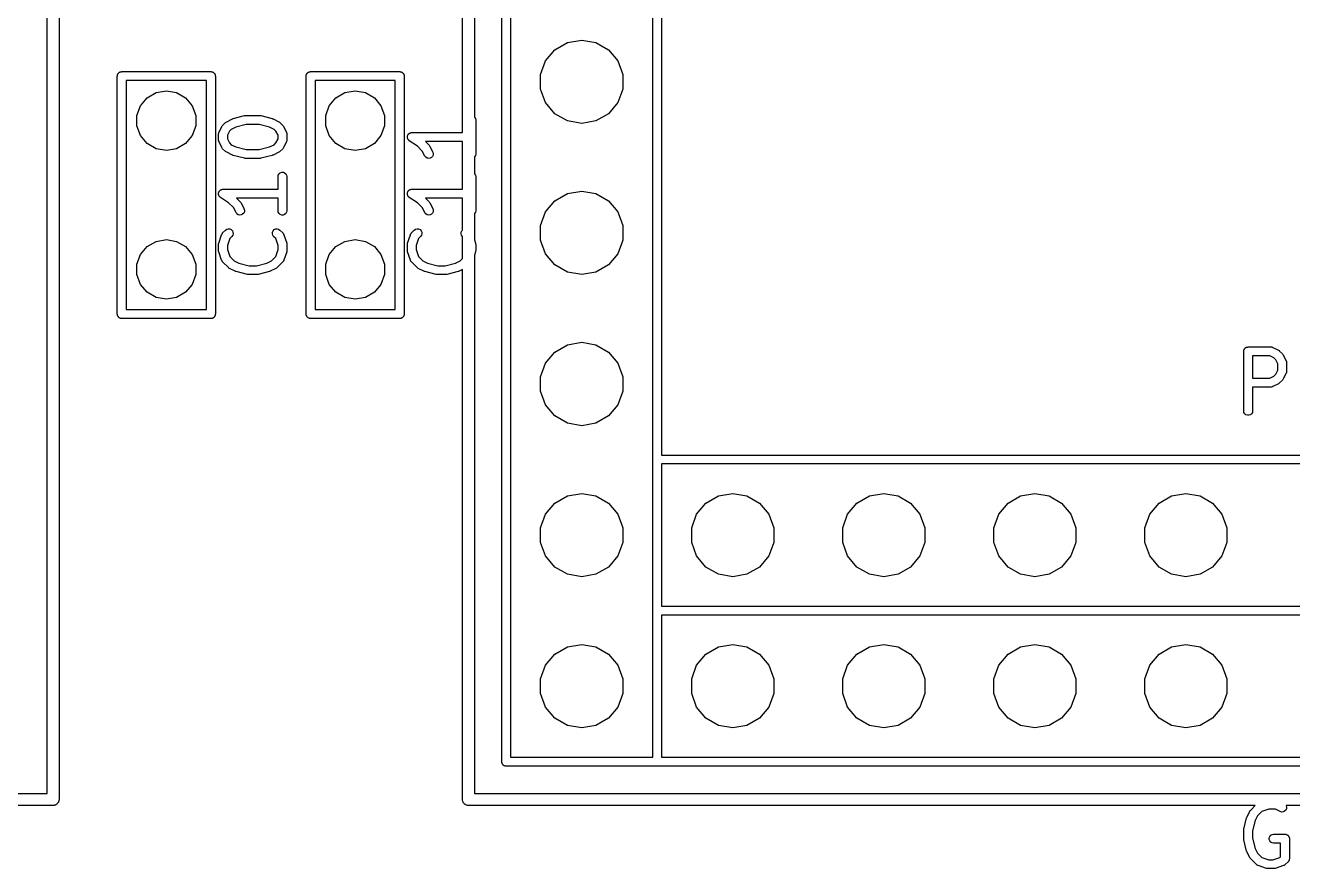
# Model space of a CAD drawing. Extents: x 25 to 346, y -457 to -16.
# Drawn here: x 258.93 to 280.24, y -385.97 to -371.8 of the extents above; entities that cross this region are included whole.
import ezdxf

# ---------------------------------------------------------------- set-up
doc = ezdxf.new("R2010")
doc.units = 0
doc.header["$MEASUREMENT"] = 0
doc.layers.add('BLACK', color=7, linetype='CONTINUOUS')

msp = doc.modelspace()

# ---------------------------------------------------------------- linework, layer by layer
at = {"layer": 'Black'}
for p, q in [((259.298, -384.71), (259.298, -320.04)), ((259.498, -320.04), (259.498, -384.81)), ((266.282, -373.599), (266.282, -320.04)), ((266.483, -320.04), (266.483, -373.336)), ((266.942, -384.175), (266.942, -320.675)), ((267.092, -320.75), (267.092, -384.1)), ((269.483, -384.1), (269.483, -320.75)), ((269.632, -320.675), (269.632, -379.02)), ((267.837, -372.208), (268.048, -372.086)), ((268.048, -372.086), (268.287, -372.044)), ((268.287, -372.044), (268.527, -372.086)), ((268.527, -372.086), (268.738, -372.208)), ((267.68, -372.394), (267.837, -372.208)), ((268.738, -372.208), (268.895, -372.394)), ((267.597, -372.623), (267.68, -372.394)), ((268.895, -372.394), (268.978, -372.623)), ((260.477, -372.65), (260.479, -372.644)), ((260.477, -376.65), (260.477, -372.65)), ((260.479, -372.637), (260.481, -372.631)), ((260.479, -372.644), (260.479, -372.637)), ((260.481, -372.631), (260.482, -372.624)), ((260.482, -372.624), (260.485, -372.619)), ((260.485, -372.619), (260.488, -372.613)), ((260.488, -372.613), (260.492, -372.607)), ((260.492, -372.607), (260.495, -372.602)), ((260.495, -372.602), (260.5, -372.598)), ((260.5, -372.598), (260.504, -372.593)), ((260.504, -372.593), (260.51, -372.589)), ((260.51, -372.589), (260.515, -372.585)), ((260.515, -372.585), (260.521, -372.583)), ((260.521, -372.583), (260.527, -372.58)), ((260.527, -372.58), (260.533, -372.578)), ((260.533, -372.578), (260.539, -372.576)), ((260.539, -372.576), (260.546, -372.576)), ((260.546, -372.576), (260.553, -372.575)), ((260.553, -372.575), (262.053, -372.575)), ((260.627, -372.725), (260.627, -376.575)), ((261.977, -372.725), (260.627, -372.725)), ((261.977, -376.575), (261.977, -372.725)), ((262.053, -372.575), (262.059, -372.576)), ((262.059, -372.576), (262.066, -372.576)), ((262.066, -372.576), (262.072, -372.578)), ((262.072, -372.578), (262.078, -372.58)), ((262.078, -372.58), (262.084, -372.583)), ((262.084, -372.583), (262.09, -372.585)), ((262.09, -372.585), (262.095, -372.589)), ((262.095, -372.589), (262.101, -372.593)), ((262.101, -372.593), (262.105, -372.598)), ((262.105, -372.598), (262.11, -372.602)), ((262.11, -372.602), (262.113, -372.607)), ((262.113, -372.607), (262.117, -372.613)), ((262.117, -372.613), (262.12, -372.619)), ((262.12, -372.619), (262.123, -372.624)), ((262.123, -372.624), (262.124, -372.631)), ((262.124, -372.631), (262.126, -372.637)), ((262.126, -372.637), (262.126, -372.644)), ((262.126, -372.644), (262.127, -372.65)), ((262.127, -372.65), (262.127, -376.65)), ((263.652, -372.65), (263.654, -372.644)), ((263.652, -376.65), (263.652, -372.65)), ((263.654, -372.637), (263.656, -372.631)), ((263.654, -372.644), (263.654, -372.637)), ((263.656, -372.631), (263.657, -372.624)), ((263.657, -372.624), (263.66, -372.619)), ((263.66, -372.619), (263.663, -372.613)), ((263.663, -372.613), (263.667, -372.607)), ((263.667, -372.607), (263.67, -372.602)), ((263.67, -372.602), (263.675, -372.598)), ((263.675, -372.598), (263.679, -372.593)), ((263.679, -372.593), (263.685, -372.589)), ((263.685, -372.589), (263.69, -372.585)), ((263.69, -372.585), (263.696, -372.583)), ((263.696, -372.583), (263.702, -372.58)), ((263.702, -372.58), (263.708, -372.578)), ((263.708, -372.578), (263.714, -372.576)), ((263.714, -372.576), (263.721, -372.576)), ((263.721, -372.576), (263.727, -372.575)), ((263.727, -372.575), (265.227, -372.575)), ((263.803, -372.725), (263.803, -376.575)), ((265.152, -372.725), (263.803, -372.725)), ((265.152, -376.575), (265.152, -372.725)), ((265.227, -372.575), (265.234, -372.576)), ((265.234, -372.576), (265.241, -372.576)), ((265.241, -372.576), (265.247, -372.578)), ((265.247, -372.578), (265.253, -372.58)), ((265.253, -372.58), (265.259, -372.583)), ((265.259, -372.583), (265.265, -372.585)), ((265.265, -372.585), (265.27, -372.589)), ((265.27, -372.589), (265.276, -372.593)), ((265.276, -372.593), (265.28, -372.598)), ((265.28, -372.598), (265.285, -372.602)), ((265.285, -372.602), (265.288, -372.607)), ((265.288, -372.607), (265.292, -372.613)), ((265.292, -372.613), (265.295, -372.619)), ((265.295, -372.619), (265.298, -372.624)), ((265.298, -372.624), (265.299, -372.631)), ((265.299, -372.631), (265.301, -372.637)), ((265.301, -372.637), (265.301, -372.644)), ((265.301, -372.644), (265.303, -372.65)), ((265.303, -372.65), (265.303, -376.65)), ((267.597, -372.867), (267.597, -372.623)), ((268.978, -372.623), (268.978, -372.867)), ((260.98, -373.016), (261.131, -372.928)), ((261.131, -372.928), (261.303, -372.898)), ((261.303, -372.898), (261.474, -372.928)), ((261.474, -372.928), (261.625, -373.016)), ((264.155, -373.016), (264.306, -372.928)), ((264.306, -372.928), (264.477, -372.898)), ((264.477, -372.898), (264.649, -372.928)), ((264.649, -372.928), (264.8, -373.016)), ((267.68, -373.096), (267.597, -372.867)), ((268.978, -372.867), (268.895, -373.096)), ((260.808, -373.313), (260.868, -373.149)), ((260.868, -373.149), (260.98, -373.016)), ((261.625, -373.016), (261.737, -373.149)), ((261.737, -373.149), (261.797, -373.313)), ((263.983, -373.313), (264.043, -373.149)), ((264.043, -373.149), (264.155, -373.016)), ((264.8, -373.016), (264.912, -373.149)), ((264.912, -373.149), (264.972, -373.313)), ((267.837, -373.282), (267.68, -373.096)), ((268.895, -373.096), (268.738, -373.282)), ((260.808, -373.487), (260.808, -373.313)), ((261.797, -373.313), (261.797, -373.487)), ((262.317, -373.416), (262.412, -373.369)), ((262.412, -373.369), (262.42, -373.366)), ((262.42, -373.366), (262.427, -373.363)), ((262.427, -373.363), (262.618, -373.315)), ((262.618, -373.315), (262.627, -373.315)), ((262.627, -373.315), (262.636, -373.313)), ((262.636, -373.313), (262.874, -373.313)), ((262.874, -373.313), (262.883, -373.315)), ((262.883, -373.315), (262.892, -373.315)), ((262.892, -373.315), (263.083, -373.363)), ((263.083, -373.363), (263.09, -373.366)), ((263.09, -373.366), (263.098, -373.369)), ((263.098, -373.369), (263.193, -373.416)), ((263.983, -373.487), (263.983, -373.313)), ((264.972, -373.313), (264.972, -373.487)), ((266.483, -373.336), (266.487, -373.34)), ((266.487, -373.34), (266.5, -373.362)), ((266.5, -373.362), (266.505, -373.388)), ((266.505, -373.388), (266.505, -373.96)), ((268.048, -373.404), (267.837, -373.282)), ((268.738, -373.282), (268.527, -373.404)), ((260.868, -373.651), (260.808, -373.487)), ((261.797, -373.487), (261.737, -373.651)), ((262.183, -373.609), (262.184, -373.601)), ((262.184, -373.601), (262.187, -373.597)), ((262.187, -373.597), (262.188, -373.593)), ((262.188, -373.593), (262.235, -373.497)), ((262.235, -373.497), (262.243, -373.488)), ((262.243, -373.488), (262.249, -373.478)), ((262.249, -373.478), (262.297, -373.43)), ((262.297, -373.43), (262.307, -373.423)), ((262.307, -373.423), (262.317, -373.416)), ((262.364, -373.575), (262.33, -373.644)), ((262.395, -373.545), (262.364, -373.575)), ((262.472, -373.506), (262.395, -373.545)), ((262.645, -373.463), (262.472, -373.506)), ((262.865, -373.463), (262.645, -373.463)), ((263.038, -373.506), (262.865, -373.463)), ((263.115, -373.545), (263.038, -373.506)), ((263.146, -373.575), (263.115, -373.545)), ((263.18, -373.644), (263.146, -373.575)), ((263.193, -373.416), (263.203, -373.423)), ((263.203, -373.423), (263.213, -373.43)), ((263.213, -373.43), (263.26, -373.478)), ((263.26, -373.478), (263.267, -373.488)), ((263.267, -373.488), (263.274, -373.497)), ((263.274, -373.497), (263.322, -373.593)), ((263.322, -373.593), (263.323, -373.597)), ((263.323, -373.597), (263.325, -373.601)), ((263.325, -373.601), (263.327, -373.609)), ((264.043, -373.651), (263.983, -373.487)), ((264.972, -373.487), (264.912, -373.651)), ((265.389, -373.612), (265.397, -373.607)), ((265.397, -373.607), (265.401, -373.605)), ((265.401, -373.605), (265.404, -373.603)), ((265.404, -373.603), (265.413, -373.602)), ((265.413, -373.602), (265.422, -373.599)), ((265.422, -373.599), (265.426, -373.6)), ((265.426, -373.6), (265.43, -373.599)), ((265.43, -373.599), (266.282, -373.599)), ((268.287, -373.446), (268.048, -373.404)), ((268.527, -373.404), (268.287, -373.446)), ((260.98, -373.784), (260.868, -373.651)), ((261.131, -373.872), (260.98, -373.784)), ((261.625, -373.784), (261.474, -373.872)), ((261.737, -373.651), (261.625, -373.784)), ((262.18, -373.618), (262.183, -373.609)), ((262.181, -373.622), (262.18, -373.618)), ((262.18, -373.626), (262.181, -373.622)), ((262.18, -373.721), (262.18, -373.626)), ((262.181, -373.726), (262.18, -373.721)), ((262.18, -373.73), (262.181, -373.726)), ((262.183, -373.738), (262.18, -373.73)), ((262.184, -373.747), (262.183, -373.738)), ((262.187, -373.751), (262.184, -373.747)), ((262.188, -373.755), (262.187, -373.751)), ((262.235, -373.85), (262.188, -373.755)), ((262.33, -373.644), (262.33, -373.704)), ((262.33, -373.704), (262.364, -373.772)), ((262.364, -373.772), (262.395, -373.803)), ((262.395, -373.803), (262.472, -373.841)), ((263.038, -373.841), (263.115, -373.803)), ((263.115, -373.803), (263.146, -373.772)), ((263.146, -373.772), (263.18, -373.704)), ((263.18, -373.704), (263.18, -373.644)), ((263.322, -373.755), (263.274, -373.85)), ((263.323, -373.751), (263.322, -373.755)), ((263.325, -373.747), (263.323, -373.751)), ((263.327, -373.738), (263.325, -373.747)), ((263.327, -373.609), (263.329, -373.618)), ((263.329, -373.73), (263.327, -373.738)), ((263.329, -373.618), (263.329, -373.622)), ((263.329, -373.622), (263.33, -373.626)), ((263.33, -373.721), (263.329, -373.726)), ((263.329, -373.726), (263.329, -373.73)), ((263.33, -373.626), (263.33, -373.721)), ((264.155, -373.784), (264.043, -373.651)), ((264.306, -373.872), (264.155, -373.784)), ((264.8, -373.784), (264.649, -373.872)), ((264.912, -373.651), (264.8, -373.784)), ((265.355, -373.669), (265.356, -373.665)), ((265.356, -373.678), (265.355, -373.669)), ((265.356, -373.661), (265.359, -373.652)), ((265.356, -373.665), (265.356, -373.661)), ((265.356, -373.687), (265.356, -373.678)), ((265.357, -373.691), (265.356, -373.687)), ((265.358, -373.695), (265.357, -373.691)), ((265.362, -373.703), (265.358, -373.695)), ((265.359, -373.652), (265.361, -373.644)), ((265.361, -373.644), (265.364, -373.64)), ((265.365, -373.711), (265.362, -373.703)), ((265.364, -373.64), (265.365, -373.636)), ((265.365, -373.636), (265.371, -373.629)), ((265.368, -373.714), (265.365, -373.711)), ((265.369, -373.718), (265.368, -373.714)), ((265.376, -373.724), (265.369, -373.718)), ((265.371, -373.629), (265.376, -373.622)), ((265.376, -373.622), (265.379, -373.62)), ((265.382, -373.731), (265.376, -373.724)), ((265.379, -373.62), (265.382, -373.616)), ((265.382, -373.616), (265.389, -373.612)), ((265.385, -373.733), (265.382, -373.731)), ((265.388, -373.736), (265.385, -373.733)), ((265.525, -373.827), (265.388, -373.736)), ((266.282, -373.749), (265.659, -373.749)), ((265.659, -373.749), (265.721, -373.811)), ((265.721, -373.811), (265.728, -373.821)), ((265.728, -373.821), (265.735, -373.831)), ((266.282, -374.551), (266.282, -373.749)), ((261.303, -373.902), (261.131, -373.872)), ((261.474, -373.872), (261.303, -373.902)), ((262.243, -373.86), (262.235, -373.85)), ((262.249, -373.87), (262.243, -373.86)), ((262.297, -373.917), (262.249, -373.87)), ((262.307, -373.924), (262.297, -373.917)), ((262.317, -373.931), (262.307, -373.924)), ((262.412, -373.979), (262.317, -373.931)), ((262.42, -373.981), (262.412, -373.979)), ((262.427, -373.985), (262.42, -373.981)), ((262.618, -374.032), (262.427, -373.985)), ((262.472, -373.841), (262.645, -373.885)), ((262.627, -374.033), (262.618, -374.032)), ((262.636, -374.035), (262.627, -374.033)), ((262.645, -373.885), (262.865, -373.885)), ((262.865, -373.885), (263.038, -373.841)), ((262.883, -374.033), (262.874, -374.035)), ((262.892, -374.032), (262.883, -374.033)), ((263.083, -373.985), (262.892, -374.032)), ((263.09, -373.981), (263.083, -373.985)), ((263.098, -373.979), (263.09, -373.981)), ((263.193, -373.931), (263.098, -373.979)), ((263.203, -373.924), (263.193, -373.931)), ((263.213, -373.917), (263.203, -373.924)), ((263.26, -373.87), (263.213, -373.917)), ((263.267, -373.86), (263.26, -373.87)), ((263.274, -373.85), (263.267, -373.86)), ((264.477, -373.902), (264.306, -373.872)), ((264.649, -373.872), (264.477, -373.902)), ((265.606, -373.909), (265.525, -373.827)), ((265.649, -373.993), (265.606, -373.909)), ((265.664, -374.014), (265.649, -373.993)), ((265.686, -374.028), (265.664, -374.014)), ((265.711, -374.034), (265.686, -374.028)), ((265.737, -374.031), (265.711, -374.034)), ((265.735, -373.831), (265.783, -373.926)), ((265.76, -374.02), (265.737, -374.031)), ((265.778, -374.001), (265.76, -374.02)), ((265.789, -373.977), (265.778, -374.001)), ((265.783, -373.926), (265.79, -373.951)), ((265.79, -373.951), (265.789, -373.977)), ((266.487, -374.008), (266.483, -374.012)), ((266.483, -374.012), (266.483, -374.288)), ((266.5, -373.985), (266.487, -374.008)), ((266.505, -373.96), (266.5, -373.985)), ((262.874, -374.035), (262.636, -374.035)), ((263.18, -374.34), (263.184, -374.315)), ((263.18, -374.551), (263.18, -374.34)), ((263.184, -374.315), (263.197, -374.292)), ((263.197, -374.292), (263.217, -374.276)), ((263.217, -374.276), (263.242, -374.267)), ((263.242, -374.267), (263.268, -374.267)), ((263.268, -374.267), (263.292, -374.276)), ((263.292, -374.276), (263.312, -374.292)), ((263.312, -374.292), (263.325, -374.315)), ((263.325, -374.315), (263.33, -374.34)), ((263.33, -374.34), (263.33, -374.912)), ((266.483, -374.288), (266.487, -374.292)), ((266.487, -374.292), (266.5, -374.315)), ((266.5, -374.315), (266.505, -374.34)), ((266.505, -374.34), (266.505, -374.912)), ((262.18, -374.621), (262.181, -374.617)), ((262.181, -374.63), (262.18, -374.621)), ((262.181, -374.613), (262.184, -374.605)), ((262.181, -374.617), (262.181, -374.613)), ((262.181, -374.639), (262.181, -374.63)), ((262.182, -374.643), (262.181, -374.639)), ((262.183, -374.647), (262.182, -374.643)), ((262.187, -374.655), (262.183, -374.647)), ((262.184, -374.605), (262.186, -374.596)), ((262.186, -374.596), (262.189, -374.593)), ((262.19, -374.664), (262.187, -374.655)), ((262.189, -374.593), (262.19, -374.589)), ((262.19, -374.589), (262.196, -374.582)), ((262.193, -374.667), (262.19, -374.664)), ((262.194, -374.671), (262.193, -374.667)), ((262.201, -374.677), (262.194, -374.671)), ((262.196, -374.582), (262.201, -374.574)), ((262.201, -374.574), (262.204, -374.572)), ((262.204, -374.572), (262.207, -374.569)), ((262.207, -374.569), (262.214, -374.564)), ((262.214, -374.564), (262.222, -374.559)), ((262.222, -374.559), (262.226, -374.558)), ((262.226, -374.558), (262.229, -374.556)), ((262.229, -374.556), (262.238, -374.554)), ((262.238, -374.554), (262.247, -374.552)), ((262.247, -374.552), (262.251, -374.552)), ((262.251, -374.552), (262.255, -374.551)), ((262.255, -374.551), (263.18, -374.551)), ((265.355, -374.621), (265.356, -374.617)), ((265.356, -374.63), (265.355, -374.621)), ((265.356, -374.613), (265.359, -374.605)), ((265.356, -374.617), (265.356, -374.613)), ((265.356, -374.639), (265.356, -374.63)), ((265.357, -374.643), (265.356, -374.639)), ((265.358, -374.647), (265.357, -374.643)), ((265.362, -374.655), (265.358, -374.647)), ((265.359, -374.605), (265.361, -374.596)), ((265.361, -374.596), (265.364, -374.593)), ((265.365, -374.664), (265.362, -374.655)), ((265.364, -374.593), (265.365, -374.589)), ((265.365, -374.589), (265.371, -374.582)), ((265.368, -374.667), (265.365, -374.664)), ((265.369, -374.671), (265.368, -374.667)), ((265.376, -374.677), (265.369, -374.671)), ((265.371, -374.582), (265.376, -374.574)), ((265.376, -374.574), (265.379, -374.572)), ((265.379, -374.572), (265.382, -374.569)), ((265.382, -374.569), (265.389, -374.564)), ((265.389, -374.564), (265.397, -374.559)), ((265.397, -374.559), (265.401, -374.558)), ((265.401, -374.558), (265.404, -374.556)), ((265.404, -374.556), (265.413, -374.554)), ((265.413, -374.554), (265.422, -374.552)), ((265.422, -374.552), (265.426, -374.552)), ((265.426, -374.552), (265.43, -374.551)), ((265.43, -374.551), (266.282, -374.551)), ((267.837, -374.748), (268.048, -374.626)), ((268.048, -374.626), (268.287, -374.584)), ((268.287, -374.584), (268.527, -374.626)), ((268.527, -374.626), (268.738, -374.748)), ((262.207, -374.684), (262.201, -374.677)), ((262.21, -374.686), (262.207, -374.684)), ((262.213, -374.689), (262.21, -374.686)), ((262.35, -374.78), (262.213, -374.689)), ((262.431, -374.861), (262.35, -374.78)), ((262.474, -374.945), (262.431, -374.861)), ((263.18, -374.701), (262.484, -374.701)), ((262.484, -374.701), (262.546, -374.764)), ((262.546, -374.764), (262.553, -374.773)), ((262.553, -374.773), (262.56, -374.783)), ((262.56, -374.783), (262.608, -374.878)), ((262.608, -374.878), (262.615, -374.903)), ((263.18, -374.912), (263.18, -374.701)), ((265.382, -374.684), (265.376, -374.677)), ((265.385, -374.686), (265.382, -374.684)), ((265.388, -374.689), (265.385, -374.686)), ((265.525, -374.78), (265.388, -374.689)), ((265.606, -374.861), (265.525, -374.78)), ((265.649, -374.945), (265.606, -374.861)), ((266.282, -374.701), (265.659, -374.701)), ((265.659, -374.701), (265.721, -374.764)), ((265.721, -374.764), (265.728, -374.773)), ((265.728, -374.773), (265.735, -374.783)), ((265.735, -374.783), (265.783, -374.878)), ((265.783, -374.878), (265.79, -374.903)), ((266.282, -375.241), (266.282, -374.701)), ((267.68, -374.934), (267.837, -374.748)), ((268.738, -374.748), (268.895, -374.934)), ((262.489, -374.966), (262.474, -374.945)), ((262.511, -374.981), (262.489, -374.966)), ((262.536, -374.987), (262.511, -374.981)), ((262.562, -374.984), (262.536, -374.987)), ((262.585, -374.972), (262.562, -374.984)), ((262.603, -374.953), (262.585, -374.972)), ((262.614, -374.929), (262.603, -374.953)), ((262.615, -374.903), (262.614, -374.929)), ((263.184, -374.938), (263.18, -374.912)), ((263.197, -374.96), (263.184, -374.938)), ((263.217, -374.977), (263.197, -374.96)), ((263.242, -374.986), (263.217, -374.977)), ((263.268, -374.986), (263.242, -374.986)), ((263.292, -374.977), (263.268, -374.986)), ((263.312, -374.96), (263.292, -374.977)), ((263.325, -374.938), (263.312, -374.96)), ((263.33, -374.912), (263.325, -374.938)), ((265.664, -374.966), (265.649, -374.945)), ((265.686, -374.981), (265.664, -374.966)), ((265.711, -374.987), (265.686, -374.981)), ((265.737, -374.984), (265.711, -374.987)), ((265.76, -374.972), (265.737, -374.984)), ((265.778, -374.953), (265.76, -374.972)), ((265.789, -374.929), (265.778, -374.953)), ((265.79, -374.903), (265.789, -374.929)), ((266.487, -374.96), (266.483, -374.964)), ((266.483, -374.964), (266.483, -375.404)), ((266.5, -374.938), (266.487, -374.96)), ((266.505, -374.912), (266.5, -374.938)), ((267.597, -375.163), (267.68, -374.934)), ((268.895, -374.934), (268.978, -375.163)), ((262.231, -375.317), (262.233, -375.313)), ((262.233, -375.313), (262.235, -375.309)), ((262.235, -375.309), (262.24, -375.302)), ((262.24, -375.302), (262.244, -375.294)), ((262.244, -375.294), (262.247, -375.291)), ((262.247, -375.291), (262.249, -375.287)), ((262.249, -375.287), (262.297, -375.24)), ((262.297, -375.24), (262.318, -375.225)), ((262.318, -375.225), (262.344, -375.218)), ((262.344, -375.218), (262.37, -375.22)), ((262.37, -375.22), (262.393, -375.231)), ((262.393, -375.231), (262.412, -375.25)), ((262.412, -375.25), (262.423, -375.273)), ((262.425, -375.299), (262.418, -375.325)), ((262.423, -375.273), (262.425, -375.299)), ((263.085, -375.299), (263.087, -375.273)), ((263.092, -375.325), (263.085, -375.299)), ((263.087, -375.273), (263.098, -375.25)), ((263.098, -375.25), (263.117, -375.231)), ((263.117, -375.231), (263.14, -375.22)), ((263.14, -375.22), (263.166, -375.218)), ((263.166, -375.218), (263.191, -375.225)), ((263.191, -375.225), (263.213, -375.24)), ((263.213, -375.24), (263.26, -375.287)), ((263.26, -375.287), (263.263, -375.291)), ((263.263, -375.291), (263.266, -375.294)), ((263.266, -375.294), (263.27, -375.302)), ((263.27, -375.302), (263.275, -375.309)), ((263.275, -375.309), (263.276, -375.313)), ((263.276, -375.313), (263.278, -375.317)), ((265.406, -375.317), (265.408, -375.313)), ((265.408, -375.313), (265.41, -375.309)), ((265.41, -375.309), (265.415, -375.302)), ((265.415, -375.302), (265.419, -375.294)), ((265.419, -375.294), (265.422, -375.291)), ((265.422, -375.291), (265.424, -375.287)), ((265.424, -375.287), (265.472, -375.24)), ((265.472, -375.24), (265.493, -375.225)), ((265.493, -375.225), (265.519, -375.218)), ((265.519, -375.218), (265.545, -375.22)), ((265.545, -375.22), (265.568, -375.231)), ((265.568, -375.231), (265.587, -375.25)), ((265.587, -375.25), (265.598, -375.273)), ((265.6, -375.299), (265.593, -375.325)), ((265.598, -375.273), (265.6, -375.299)), ((266.26, -375.299), (266.262, -375.273)), ((266.267, -375.325), (266.26, -375.299)), ((266.262, -375.273), (266.273, -375.25)), ((266.273, -375.25), (266.282, -375.241)), ((267.597, -375.407), (267.597, -375.163)), ((268.978, -375.163), (268.978, -375.407)), ((260.868, -375.649), (260.98, -375.516)), ((260.98, -375.516), (261.131, -375.428)), ((261.131, -375.428), (261.303, -375.398)), ((261.303, -375.398), (261.474, -375.428)), ((261.474, -375.428), (261.625, -375.516)), ((261.625, -375.516), (261.737, -375.649)), ((262.18, -375.483), (262.182, -375.471)), ((262.18, -375.579), (262.18, -375.483)), ((262.182, -375.471), (262.184, -375.46)), ((262.184, -375.46), (262.231, -375.317)), ((262.368, -375.381), (262.33, -375.496)), ((262.33, -375.496), (262.33, -375.566)), ((262.403, -375.346), (262.368, -375.381)), ((262.418, -375.325), (262.403, -375.346)), ((263.107, -375.346), (263.092, -375.325)), ((263.142, -375.381), (263.107, -375.346)), ((263.18, -375.496), (263.142, -375.381)), ((263.18, -375.566), (263.18, -375.496)), ((263.278, -375.317), (263.326, -375.46)), ((263.326, -375.46), (263.328, -375.471)), ((263.328, -375.471), (263.33, -375.483)), ((263.33, -375.483), (263.33, -375.579)), ((264.043, -375.649), (264.155, -375.516)), ((264.155, -375.516), (264.306, -375.428)), ((264.306, -375.428), (264.477, -375.398)), ((264.477, -375.398), (264.649, -375.428)), ((264.649, -375.428), (264.8, -375.516)), ((264.8, -375.516), (264.912, -375.649)), ((265.355, -375.483), (265.357, -375.471)), ((265.355, -375.579), (265.355, -375.483)), ((265.357, -375.471), (265.359, -375.46)), ((265.359, -375.46), (265.406, -375.317)), ((265.543, -375.381), (265.505, -375.496)), ((265.505, -375.496), (265.505, -375.566)), ((265.578, -375.346), (265.543, -375.381)), ((265.593, -375.325), (265.578, -375.346)), ((266.282, -375.346), (266.267, -375.325)), ((266.282, -375.347), (266.282, -375.346)), ((266.282, -375.715), (266.282, -375.347)), ((266.483, -375.404), (266.501, -375.46)), ((266.501, -375.46), (266.503, -375.471)), ((266.503, -375.471), (266.505, -375.483)), ((266.505, -375.483), (266.505, -375.579)), ((267.68, -375.636), (267.597, -375.407)), ((268.978, -375.407), (268.895, -375.636)), ((260.808, -375.813), (260.868, -375.649)), ((261.737, -375.649), (261.797, -375.813)), ((262.182, -375.59), (262.18, -375.579)), ((262.184, -375.602), (262.182, -375.59)), ((262.231, -375.745), (262.184, -375.602)), ((262.33, -375.566), (262.368, -375.681)), ((262.368, -375.681), (262.442, -375.755)), ((263.068, -375.755), (263.142, -375.681)), ((263.142, -375.681), (263.18, -375.566)), ((263.326, -375.602), (263.278, -375.745)), ((263.328, -375.59), (263.326, -375.602)), ((263.33, -375.579), (263.328, -375.59)), ((263.983, -375.813), (264.043, -375.649)), ((264.912, -375.649), (264.972, -375.813)), ((265.357, -375.59), (265.355, -375.579)), ((265.359, -375.602), (265.357, -375.59)), ((265.406, -375.745), (265.359, -375.602)), ((265.505, -375.566), (265.543, -375.681)), ((265.543, -375.681), (265.617, -375.755)), ((266.243, -375.755), (266.282, -375.715)), ((266.501, -375.602), (266.483, -375.658)), ((266.483, -375.658), (266.483, -384.71)), ((266.503, -375.59), (266.501, -375.602)), ((266.505, -375.579), (266.503, -375.59)), ((267.837, -375.822), (267.68, -375.636)), ((268.895, -375.636), (268.738, -375.822)), ((260.808, -375.987), (260.808, -375.813)), ((261.797, -375.813), (261.797, -375.987)), ((262.233, -375.749), (262.231, -375.745)), ((262.235, -375.753), (262.233, -375.749)), ((262.24, -375.76), (262.235, -375.753)), ((262.244, -375.768), (262.24, -375.76)), ((262.247, -375.771), (262.244, -375.768)), ((262.249, -375.774), (262.247, -375.771)), ((262.345, -375.87), (262.249, -375.774)), ((262.355, -375.877), (262.345, -375.87)), ((262.364, -375.884), (262.355, -375.877)), ((262.459, -375.931), (262.364, -375.884)), ((262.442, -375.755), (262.519, -375.794)), ((262.467, -375.934), (262.459, -375.931)), ((262.475, -375.937), (262.467, -375.934)), ((262.665, -375.985), (262.475, -375.937)), ((262.519, -375.794), (262.693, -375.837)), ((262.693, -375.837), (262.817, -375.837)), ((262.817, -375.837), (262.991, -375.794)), ((263.035, -375.937), (262.844, -375.985)), ((262.991, -375.794), (263.068, -375.755)), ((263.042, -375.934), (263.035, -375.937)), ((263.05, -375.931), (263.042, -375.934)), ((263.146, -375.884), (263.05, -375.931)), ((263.155, -375.877), (263.146, -375.884)), ((263.165, -375.87), (263.155, -375.877)), ((263.26, -375.774), (263.165, -375.87)), ((263.263, -375.771), (263.26, -375.774)), ((263.266, -375.768), (263.263, -375.771)), ((263.27, -375.76), (263.266, -375.768)), ((263.275, -375.753), (263.27, -375.76)), ((263.276, -375.749), (263.275, -375.753)), ((263.278, -375.745), (263.276, -375.749)), ((263.983, -375.987), (263.983, -375.813)), ((264.972, -375.813), (264.972, -375.987)), ((265.408, -375.749), (265.406, -375.745)), ((265.41, -375.753), (265.408, -375.749)), ((265.415, -375.76), (265.41, -375.753)), ((265.419, -375.768), (265.415, -375.76)), ((265.422, -375.771), (265.419, -375.768)), ((265.424, -375.774), (265.422, -375.771)), ((265.52, -375.87), (265.424, -375.774)), ((265.53, -375.877), (265.52, -375.87)), ((265.539, -375.884), (265.53, -375.877)), ((265.634, -375.931), (265.539, -375.884)), ((265.617, -375.755), (265.694, -375.794)), ((265.642, -375.934), (265.634, -375.931)), ((265.65, -375.937), (265.642, -375.934)), ((265.84, -375.985), (265.65, -375.937)), ((265.694, -375.794), (265.868, -375.837)), ((265.868, -375.837), (265.992, -375.837)), ((265.992, -375.837), (266.166, -375.794)), ((266.21, -375.937), (266.019, -375.985)), ((266.166, -375.794), (266.243, -375.755)), ((266.217, -375.934), (266.21, -375.937)), ((266.225, -375.931), (266.217, -375.934)), ((266.282, -375.903), (266.225, -375.931)), ((266.282, -384.81), (266.282, -375.903)), ((268.048, -375.944), (267.837, -375.822)), ((268.287, -375.986), (268.048, -375.944)), ((268.527, -375.944), (268.287, -375.986)), ((268.738, -375.822), (268.527, -375.944)), ((260.868, -376.151), (260.808, -375.987)), ((260.98, -376.284), (260.868, -376.151)), ((261.737, -376.151), (261.625, -376.284)), ((261.797, -375.987), (261.737, -376.151)), ((262.674, -375.985), (262.665, -375.985)), ((262.683, -375.987), (262.674, -375.985)), ((262.826, -375.987), (262.683, -375.987)), ((262.835, -375.985), (262.826, -375.987)), ((262.844, -375.985), (262.835, -375.985)), ((264.043, -376.151), (263.983, -375.987)), ((264.155, -376.284), (264.043, -376.151)), ((264.912, -376.151), (264.8, -376.284)), ((264.972, -375.987), (264.912, -376.151)), ((265.849, -375.985), (265.84, -375.985)), ((265.858, -375.987), (265.849, -375.985)), ((266.001, -375.987), (265.858, -375.987)), ((266.01, -375.985), (266.001, -375.987)), ((266.019, -375.985), (266.01, -375.985)), ((261.131, -376.372), (260.98, -376.284)), ((261.303, -376.402), (261.131, -376.372)), ((261.474, -376.372), (261.303, -376.402)), ((261.625, -376.284), (261.474, -376.372)), ((264.306, -376.372), (264.155, -376.284)), ((264.477, -376.402), (264.306, -376.372)), ((264.649, -376.372), (264.477, -376.402)), ((264.8, -376.284), (264.649, -376.372)), ((260.627, -376.575), (261.977, -376.575)), ((263.803, -376.575), (265.152, -376.575)), ((260.479, -376.656), (260.477, -376.65)), ((260.479, -376.663), (260.479, -376.656)), ((260.481, -376.669), (260.479, -376.663)), ((260.482, -376.676), (260.481, -376.669)), ((260.485, -376.681), (260.482, -376.676)), ((260.488, -376.688), (260.485, -376.681)), ((260.492, -376.693), (260.488, -376.688)), ((260.495, -376.698), (260.492, -376.693)), ((260.5, -376.702), (260.495, -376.698)), ((260.504, -376.707), (260.5, -376.702)), ((260.51, -376.711), (260.504, -376.707)), ((260.515, -376.715), (260.51, -376.711)), ((260.521, -376.717), (260.515, -376.715)), ((260.527, -376.72), (260.521, -376.717)), ((260.533, -376.722), (260.527, -376.72)), ((260.539, -376.724), (260.533, -376.722)), ((260.546, -376.724), (260.539, -376.724)), ((260.553, -376.725), (260.546, -376.724)), ((262.053, -376.725), (260.553, -376.725)), ((262.059, -376.724), (262.053, -376.725)), ((262.066, -376.724), (262.059, -376.724)), ((262.072, -376.722), (262.066, -376.724)), ((262.078, -376.72), (262.072, -376.722)), ((262.084, -376.717), (262.078, -376.72)), ((262.09, -376.715), (262.084, -376.717)), ((262.095, -376.711), (262.09, -376.715)), ((262.101, -376.707), (262.095, -376.711)), ((262.105, -376.702), (262.101, -376.707)), ((262.11, -376.698), (262.105, -376.702)), ((262.113, -376.693), (262.11, -376.698)), ((262.117, -376.688), (262.113, -376.693)), ((262.12, -376.681), (262.117, -376.688)), ((262.123, -376.676), (262.12, -376.681)), ((262.124, -376.669), (262.123, -376.676)), ((262.126, -376.663), (262.124, -376.669)), ((262.127, -376.65), (262.126, -376.656)), ((262.126, -376.656), (262.126, -376.663)), ((263.654, -376.656), (263.652, -376.65)), ((263.654, -376.663), (263.654, -376.656)), ((263.656, -376.669), (263.654, -376.663)), ((263.657, -376.676), (263.656, -376.669)), ((263.66, -376.681), (263.657, -376.676)), ((263.663, -376.688), (263.66, -376.681)), ((263.667, -376.693), (263.663, -376.688)), ((263.67, -376.698), (263.667, -376.693)), ((263.675, -376.702), (263.67, -376.698)), ((263.679, -376.707), (263.675, -376.702)), ((263.685, -376.711), (263.679, -376.707)), ((263.69, -376.715), (263.685, -376.711)), ((263.696, -376.717), (263.69, -376.715)), ((263.702, -376.72), (263.696, -376.717)), ((263.708, -376.722), (263.702, -376.72)), ((263.714, -376.724), (263.708, -376.722)), ((263.721, -376.724), (263.714, -376.724)), ((263.727, -376.725), (263.721, -376.724)), ((265.227, -376.725), (263.727, -376.725)), ((265.234, -376.724), (265.227, -376.725)), ((265.241, -376.724), (265.234, -376.724)), ((265.247, -376.722), (265.241, -376.724)), ((265.253, -376.72), (265.247, -376.722)), ((265.259, -376.717), (265.253, -376.72)), ((265.265, -376.715), (265.259, -376.717)), ((265.27, -376.711), (265.265, -376.715)), ((265.276, -376.707), (265.27, -376.711)), ((265.28, -376.702), (265.276, -376.707)), ((265.285, -376.698), (265.28, -376.702)), ((265.288, -376.693), (265.285, -376.698)), ((265.292, -376.688), (265.288, -376.693)), ((265.295, -376.681), (265.292, -376.688)), ((265.298, -376.676), (265.295, -376.681)), ((265.299, -376.669), (265.298, -376.676)), ((265.301, -376.663), (265.299, -376.669)), ((265.303, -376.65), (265.301, -376.656)), ((265.301, -376.656), (265.301, -376.663)), ((267.837, -377.288), (268.048, -377.166)), ((268.048, -377.166), (268.287, -377.124)), ((268.287, -377.124), (268.527, -377.166)), ((268.527, -377.166), (268.738, -377.288)), ((279.435, -377.235), (279.438, -377.229)), ((279.438, -377.229), (279.443, -377.225)), ((279.443, -377.225), (279.447, -377.22)), ((279.447, -377.22), (279.453, -377.217)), ((279.453, -377.217), (279.458, -377.212)), ((279.458, -377.212), (279.464, -377.21)), ((279.464, -377.21), (279.47, -377.207)), ((279.47, -377.207), (279.476, -377.206)), ((279.476, -377.206), (279.483, -377.204)), ((279.483, -377.204), (279.489, -377.204)), ((279.489, -377.204), (279.496, -377.202)), ((279.496, -377.202), (279.877, -377.202)), ((279.877, -377.202), (279.881, -377.203)), ((279.881, -377.203), (279.885, -377.203)), ((279.885, -377.203), (279.894, -377.205)), ((279.894, -377.205), (279.902, -377.207)), ((279.902, -377.207), (279.906, -377.209)), ((279.906, -377.209), (279.91, -377.21)), ((279.91, -377.21), (280.005, -377.258)), ((267.68, -377.474), (267.837, -377.288)), ((268.738, -377.288), (268.895, -377.474)), ((279.421, -377.277), (279.422, -377.271)), ((279.421, -378.277), (279.421, -377.277)), ((279.422, -377.264), (279.424, -377.258)), ((279.422, -377.271), (279.422, -377.264)), ((279.424, -377.258), (279.425, -377.252)), ((279.425, -377.252), (279.428, -377.246)), ((279.428, -377.246), (279.431, -377.24)), ((279.431, -377.24), (279.435, -377.235)), ((279.571, -377.352), (279.571, -377.726)), ((279.859, -377.352), (279.571, -377.352)), ((279.927, -377.387), (279.859, -377.352)), ((279.958, -377.417), (279.927, -377.387)), ((279.992, -377.486), (279.958, -377.417)), ((280.005, -377.258), (280.015, -377.265)), ((280.015, -377.265), (280.025, -377.272)), ((280.025, -377.272), (280.072, -377.32)), ((280.072, -377.32), (280.079, -377.329)), ((280.079, -377.329), (280.086, -377.339)), ((280.086, -377.339), (280.134, -377.434)), ((280.134, -377.434), (280.135, -377.438)), ((280.135, -377.438), (280.138, -377.442)), ((280.138, -377.442), (280.139, -377.451)), ((267.597, -377.703), (267.68, -377.474)), ((268.895, -377.474), (268.978, -377.703)), ((279.958, -377.662), (279.992, -377.593)), ((279.992, -377.593), (279.992, -377.486)), ((280.134, -377.644), (280.086, -377.739)), ((280.135, -377.64), (280.134, -377.644)), ((280.138, -377.636), (280.135, -377.64)), ((280.139, -377.628), (280.138, -377.636)), ((280.139, -377.451), (280.142, -377.459)), ((280.142, -377.619), (280.139, -377.628)), ((280.142, -377.459), (280.141, -377.464)), ((280.141, -377.464), (280.142, -377.468)), ((280.142, -377.611), (280.141, -377.615)), ((280.141, -377.615), (280.142, -377.619)), ((280.142, -377.468), (280.142, -377.611)), ((267.597, -377.947), (267.597, -377.703)), ((268.978, -377.703), (268.978, -377.947)), ((279.571, -377.726), (279.859, -377.726)), ((279.859, -377.726), (279.927, -377.692)), ((279.906, -377.87), (279.902, -377.872)), ((279.91, -377.868), (279.906, -377.87)), ((280.005, -377.821), (279.91, -377.868)), ((279.927, -377.692), (279.958, -377.662)), ((280.015, -377.813), (280.005, -377.821)), ((280.025, -377.807), (280.015, -377.813)), ((280.072, -377.759), (280.025, -377.807)), ((280.079, -377.749), (280.072, -377.759)), ((280.086, -377.739), (280.079, -377.749)), ((267.68, -378.176), (267.597, -377.947)), ((268.978, -377.947), (268.895, -378.176)), ((279.877, -377.876), (279.571, -377.876)), ((279.571, -377.876), (279.571, -378.277)), ((279.881, -377.875), (279.877, -377.876)), ((279.885, -377.876), (279.881, -377.875)), ((279.894, -377.873), (279.885, -377.876)), ((279.902, -377.872), (279.894, -377.873)), ((267.837, -378.362), (267.68, -378.176)), ((268.895, -378.176), (268.738, -378.362)), ((279.425, -378.303), (279.421, -378.277)), ((279.571, -378.277), (279.566, -378.303)), ((268.048, -378.484), (267.837, -378.362)), ((268.287, -378.526), (268.048, -378.484)), ((268.527, -378.484), (268.287, -378.526)), ((268.738, -378.362), (268.527, -378.484)), ((279.438, -378.326), (279.425, -378.303)), ((279.458, -378.342), (279.438, -378.326)), ((279.483, -378.351), (279.458, -378.342)), ((279.509, -378.351), (279.483, -378.351)), ((279.533, -378.342), (279.509, -378.351)), ((279.553, -378.326), (279.533, -378.342)), ((279.566, -378.303), (279.553, -378.326)), ((269.632, -379.02), (294.882, -379.02)), ((269.632, -379.17), (269.632, -381.56)), ((294.882, -379.17), (269.632, -379.17)), ((267.837, -379.828), (268.048, -379.706)), ((268.048, -379.706), (268.287, -379.664)), ((268.287, -379.664), (268.527, -379.706)), ((268.527, -379.706), (268.738, -379.828)), ((270.377, -379.828), (270.588, -379.706)), ((270.588, -379.706), (270.827, -379.664)), ((270.827, -379.664), (271.067, -379.706)), ((271.067, -379.706), (271.278, -379.828)), ((272.917, -379.828), (273.128, -379.706)), ((273.128, -379.706), (273.368, -379.664)), ((273.368, -379.664), (273.607, -379.706)), ((273.607, -379.706), (273.818, -379.828)), ((275.457, -379.828), (275.668, -379.706)), ((275.668, -379.706), (275.907, -379.664)), ((275.907, -379.664), (276.147, -379.706)), ((276.147, -379.706), (276.358, -379.828)), ((277.997, -379.828), (278.208, -379.706)), ((278.208, -379.706), (278.447, -379.664)), ((278.447, -379.664), (278.687, -379.706)), ((278.687, -379.706), (278.898, -379.828)), ((267.68, -380.014), (267.837, -379.828)), ((268.738, -379.828), (268.895, -380.014)), ((270.22, -380.014), (270.377, -379.828)), ((271.278, -379.828), (271.435, -380.014)), ((272.76, -380.014), (272.917, -379.828)), ((273.818, -379.828), (273.975, -380.014)), ((275.3, -380.014), (275.457, -379.828)), ((276.358, -379.828), (276.515, -380.014)), ((277.84, -380.014), (277.997, -379.828)), ((278.898, -379.828), (279.055, -380.014)), ((267.597, -380.243), (267.68, -380.014)), ((268.895, -380.014), (268.978, -380.243)), ((270.137, -380.243), (270.22, -380.014)), ((271.435, -380.014), (271.518, -380.243)), ((272.677, -380.243), (272.76, -380.014)), ((273.975, -380.014), (274.058, -380.243)), ((275.217, -380.243), (275.3, -380.014)), ((276.515, -380.014), (276.598, -380.243)), ((277.757, -380.243), (277.84, -380.014)), ((279.055, -380.014), (279.138, -380.243)), ((267.597, -380.487), (267.597, -380.243)), ((268.978, -380.243), (268.978, -380.487)), ((270.137, -380.487), (270.137, -380.243)), ((271.518, -380.243), (271.518, -380.487)), ((272.677, -380.487), (272.677, -380.243)), ((274.058, -380.243), (274.058, -380.487)), ((275.217, -380.487), (275.217, -380.243)), ((276.598, -380.243), (276.598, -380.487)), ((277.757, -380.487), (277.757, -380.243)), ((279.138, -380.243), (279.138, -380.487)), ((267.68, -380.716), (267.597, -380.487)), ((268.978, -380.487), (268.895, -380.716)), ((270.22, -380.716), (270.137, -380.487)), ((271.518, -380.487), (271.435, -380.716)), ((272.76, -380.716), (272.677, -380.487)), ((274.058, -380.487), (273.975, -380.716)), ((275.3, -380.716), (275.217, -380.487)), ((276.598, -380.487), (276.515, -380.716)), ((277.84, -380.716), (277.757, -380.487)), ((279.138, -380.487), (279.055, -380.716)), ((267.837, -380.902), (267.68, -380.716)), ((268.895, -380.716), (268.738, -380.902)), ((270.377, -380.902), (270.22, -380.716)), ((271.435, -380.716), (271.278, -380.902)), ((272.917, -380.902), (272.76, -380.716)), ((273.975, -380.716), (273.818, -380.902)), ((275.457, -380.902), (275.3, -380.716)), ((276.515, -380.716), (276.358, -380.902)), ((277.997, -380.902), (277.84, -380.716)), ((279.055, -380.716), (278.898, -380.902)), ((268.048, -381.024), (267.837, -380.902)), ((268.287, -381.066), (268.048, -381.024)), ((268.527, -381.024), (268.287, -381.066)), ((268.738, -380.902), (268.527, -381.024)), ((270.588, -381.024), (270.377, -380.902)), ((270.827, -381.066), (270.588, -381.024)), ((271.067, -381.024), (270.827, -381.066)), ((271.278, -380.902), (271.067, -381.024)), ((273.128, -381.024), (272.917, -380.902)), ((273.368, -381.066), (273.128, -381.024)), ((273.607, -381.024), (273.368, -381.066)), ((273.818, -380.902), (273.607, -381.024)), ((275.668, -381.024), (275.457, -380.902)), ((275.907, -381.066), (275.668, -381.024)), ((276.147, -381.024), (275.907, -381.066)), ((276.358, -380.902), (276.147, -381.024)), ((278.208, -381.024), (277.997, -380.902)), ((278.447, -381.066), (278.208, -381.024)), ((278.687, -381.024), (278.447, -381.066)), ((278.898, -380.902), (278.687, -381.024)), ((269.632, -381.56), (294.882, -381.56)), ((269.632, -381.71), (269.632, -384.1)), ((294.882, -381.71), (269.632, -381.71)), ((267.837, -382.368), (268.048, -382.246)), ((268.048, -382.246), (268.287, -382.204)), ((268.287, -382.204), (268.527, -382.246)), ((268.527, -382.246), (268.738, -382.368)), ((270.377, -382.368), (270.588, -382.246)), ((270.588, -382.246), (270.827, -382.204)), ((270.827, -382.204), (271.067, -382.246)), ((271.067, -382.246), (271.278, -382.368)), ((272.917, -382.368), (273.128, -382.246)), ((273.128, -382.246), (273.368, -382.204)), ((273.368, -382.204), (273.607, -382.246)), ((273.607, -382.246), (273.818, -382.368)), ((275.457, -382.368), (275.668, -382.246)), ((275.668, -382.246), (275.907, -382.204)), ((275.907, -382.204), (276.147, -382.246)), ((276.147, -382.246), (276.358, -382.368)), ((277.997, -382.368), (278.208, -382.246)), ((278.208, -382.246), (278.447, -382.204)), ((278.447, -382.204), (278.687, -382.246)), ((278.687, -382.246), (278.898, -382.368)), ((267.597, -382.783), (267.68, -382.554)), ((267.68, -382.554), (267.837, -382.368)), ((268.738, -382.368), (268.895, -382.554)), ((268.895, -382.554), (268.978, -382.783)), ((270.137, -382.783), (270.22, -382.554)), ((270.22, -382.554), (270.377, -382.368)), ((271.278, -382.368), (271.435, -382.554)), ((271.435, -382.554), (271.518, -382.783)), ((272.677, -382.783), (272.76, -382.554)), ((272.76, -382.554), (272.917, -382.368)), ((273.818, -382.368), (273.975, -382.554)), ((273.975, -382.554), (274.058, -382.783)), ((275.217, -382.783), (275.3, -382.554)), ((275.3, -382.554), (275.457, -382.368)), ((276.358, -382.368), (276.515, -382.554)), ((276.515, -382.554), (276.598, -382.783)), ((277.757, -382.783), (277.84, -382.554)), ((277.84, -382.554), (277.997, -382.368)), ((278.898, -382.368), (279.055, -382.554)), ((279.055, -382.554), (279.138, -382.783)), ((267.597, -383.027), (267.597, -382.783)), ((268.978, -382.783), (268.978, -383.027)), ((270.137, -383.027), (270.137, -382.783)), ((271.518, -382.783), (271.518, -383.027)), ((272.677, -383.027), (272.677, -382.783)), ((274.058, -382.783), (274.058, -383.027)), ((275.217, -383.027), (275.217, -382.783)), ((276.598, -382.783), (276.598, -383.027)), ((277.757, -383.027), (277.757, -382.783)), ((279.138, -382.783), (279.138, -383.027)), ((267.68, -383.256), (267.597, -383.027)), ((268.978, -383.027), (268.895, -383.256)), ((270.22, -383.256), (270.137, -383.027)), ((271.518, -383.027), (271.435, -383.256)), ((272.76, -383.256), (272.677, -383.027)), ((274.058, -383.027), (273.975, -383.256)), ((275.3, -383.256), (275.217, -383.027)), ((276.598, -383.027), (276.515, -383.256)), ((277.84, -383.256), (277.757, -383.027)), ((279.138, -383.027), (279.055, -383.256)), ((267.837, -383.442), (267.68, -383.256)), ((268.895, -383.256), (268.738, -383.442)), ((270.377, -383.442), (270.22, -383.256)), ((271.435, -383.256), (271.278, -383.442)), ((272.917, -383.442), (272.76, -383.256)), ((273.975, -383.256), (273.818, -383.442)), ((275.457, -383.442), (275.3, -383.256)), ((276.515, -383.256), (276.358, -383.442)), ((277.997, -383.442), (277.84, -383.256)), ((279.055, -383.256), (278.898, -383.442)), ((268.048, -383.564), (267.837, -383.442)), ((268.287, -383.606), (268.048, -383.564)), ((268.527, -383.564), (268.287, -383.606)), ((268.738, -383.442), (268.527, -383.564)), ((270.588, -383.564), (270.377, -383.442)), ((270.827, -383.606), (270.588, -383.564)), ((271.067, -383.564), (270.827, -383.606)), ((271.278, -383.442), (271.067, -383.564)), ((273.128, -383.564), (272.917, -383.442)), ((273.368, -383.606), (273.128, -383.564)), ((273.607, -383.564), (273.368, -383.606)), ((273.818, -383.442), (273.607, -383.564)), ((275.668, -383.564), (275.457, -383.442)), ((275.907, -383.606), (275.668, -383.564)), ((276.147, -383.564), (275.907, -383.606)), ((276.358, -383.442), (276.147, -383.564)), ((278.208, -383.564), (277.997, -383.442)), ((278.447, -383.606), (278.208, -383.564)), ((278.687, -383.564), (278.447, -383.606)), ((278.898, -383.442), (278.687, -383.564)), ((266.944, -384.181), (266.942, -384.175)), ((266.944, -384.188), (266.944, -384.181)), ((266.946, -384.194), (266.944, -384.188)), ((266.947, -384.201), (266.946, -384.194)), ((266.95, -384.206), (266.947, -384.201)), ((266.953, -384.212), (266.95, -384.206)), ((266.957, -384.218), (266.953, -384.212)), ((266.96, -384.223), (266.957, -384.218)), ((266.965, -384.227), (266.96, -384.223)), ((266.969, -384.232), (266.965, -384.227)), ((266.975, -384.236), (266.969, -384.232)), ((266.98, -384.24), (266.975, -384.236)), ((266.986, -384.242), (266.98, -384.24)), ((266.992, -384.245), (266.986, -384.242)), ((266.998, -384.247), (266.992, -384.245)), ((267.004, -384.249), (266.998, -384.247)), ((267.011, -384.249), (267.004, -384.249)), ((267.017, -384.25), (267.011, -384.249)), ((269.558, -384.25), (267.017, -384.25)), ((267.092, -384.1), (269.483, -384.1)), ((294.957, -384.25), (269.558, -384.25)), ((269.632, -384.1), (294.882, -384.1)), ((227.748, -384.71), (259.298, -384.71)), ((259.439, -384.9), (259.432, -384.904)), ((259.447, -384.897), (259.439, -384.9)), ((259.454, -384.891), (259.447, -384.897)), ((259.462, -384.887), (259.454, -384.891)), ((259.467, -384.88), (259.462, -384.887)), ((259.474, -384.874), (259.467, -384.88)), ((259.478, -384.867), (259.474, -384.874)), ((259.484, -384.86), (259.478, -384.867)), ((259.487, -384.852), (259.484, -384.86)), ((259.491, -384.844), (259.487, -384.852)), ((259.493, -384.836), (259.491, -384.844)), ((259.496, -384.827), (259.493, -384.836)), ((259.498, -384.81), (259.496, -384.819)), ((259.496, -384.819), (259.496, -384.827)), ((266.284, -384.819), (266.282, -384.81)), ((266.284, -384.827), (266.284, -384.819)), ((266.287, -384.836), (266.284, -384.827)), ((266.289, -384.844), (266.287, -384.836)), ((266.293, -384.852), (266.289, -384.844)), ((266.296, -384.86), (266.293, -384.852)), ((266.302, -384.867), (266.296, -384.86)), ((266.306, -384.874), (266.302, -384.867)), ((266.313, -384.88), (266.306, -384.874)), ((266.318, -384.887), (266.313, -384.88)), ((266.326, -384.891), (266.318, -384.887)), ((266.332, -384.897), (266.326, -384.891)), ((266.341, -384.9), (266.332, -384.897)), ((266.348, -384.904), (266.341, -384.9)), ((266.483, -384.71), (298.032, -384.71)), ((259.397, -384.91), (246.263, -384.91)), ((259.406, -384.908), (259.397, -384.91)), ((259.415, -384.908), (259.406, -384.908)), ((259.423, -384.905), (259.415, -384.908)), ((259.432, -384.904), (259.423, -384.905)), ((266.357, -384.905), (266.348, -384.904)), ((266.365, -384.908), (266.357, -384.905)), ((266.374, -384.908), (266.365, -384.908)), ((266.382, -384.91), (266.374, -384.908)), ((279.615, -384.91), (266.382, -384.91)), ((279.47, -385.117), (279.474, -385.11)), ((279.474, -385.11), (279.476, -385.102)), ((279.476, -385.102), (279.524, -385.007)), ((279.524, -385.007), (279.531, -384.997)), ((279.531, -384.997), (279.538, -384.987)), ((279.538, -384.987), (279.615, -384.91)), ((279.652, -385.085), (279.614, -385.162)), ((279.727, -385.011), (279.652, -385.085)), ((279.841, -384.972), (279.727, -385.011)), ((279.954, -384.972), (279.841, -384.972)), ((280.033, -385.012), (279.954, -384.972)), ((280.058, -385.02), (280.033, -385.012)), ((280.084, -385.018), (280.058, -385.02)), ((280.108, -385.008), (280.084, -385.018)), ((280.127, -384.99), (280.108, -385.008)), ((280.139, -384.966), (280.127, -384.99)), ((280.468, -384.91), (280.132, -384.91)), ((280.132, -384.91), (280.136, -384.915)), ((280.136, -384.915), (280.142, -384.941)), ((280.142, -384.941), (280.139, -384.966)), ((279.421, -385.326), (279.422, -385.317)), ((279.421, -385.469), (279.421, -385.326)), ((279.422, -385.317), (279.423, -385.308)), ((279.423, -385.308), (279.47, -385.117)), ((279.614, -385.162), (279.571, -385.335)), ((279.422, -385.478), (279.421, -385.469)), ((279.423, -385.487), (279.422, -385.478)), ((279.47, -385.677), (279.423, -385.487)), ((279.571, -385.335), (279.571, -385.46)), ((279.571, -385.46), (279.614, -385.633)), ((279.85, -385.456), (279.859, -385.431)), ((279.85, -385.482), (279.85, -385.456)), ((279.859, -385.506), (279.85, -385.482)), ((279.859, -385.431), (279.876, -385.411)), ((279.876, -385.526), (279.859, -385.506)), ((279.876, -385.411), (279.899, -385.398)), ((279.899, -385.539), (279.876, -385.526)), ((279.899, -385.398), (279.924, -385.394)), ((279.924, -385.544), (279.899, -385.539)), ((279.924, -385.394), (280.115, -385.394)), ((280.115, -385.394), (280.121, -385.395)), ((280.121, -385.395), (280.128, -385.395)), ((280.128, -385.395), (280.134, -385.397)), ((280.134, -385.397), (280.14, -385.398)), ((280.14, -385.398), (280.146, -385.402)), ((280.146, -385.402), (280.152, -385.404)), ((280.152, -385.404), (280.157, -385.408)), ((280.157, -385.408), (280.163, -385.411)), ((280.163, -385.411), (280.167, -385.416)), ((280.167, -385.416), (280.172, -385.421)), ((280.172, -385.421), (280.175, -385.426)), ((280.175, -385.426), (280.18, -385.431)), ((280.18, -385.431), (280.182, -385.437)), ((280.182, -385.437), (280.185, -385.443)), ((280.185, -385.443), (280.186, -385.45)), ((280.186, -385.45), (280.189, -385.456)), ((280.189, -385.456), (280.189, -385.462)), ((280.189, -385.462), (280.19, -385.469)), ((280.19, -385.469), (280.19, -385.802)), ((279.474, -385.685), (279.47, -385.677)), ((279.476, -385.693), (279.474, -385.685)), ((279.524, -385.788), (279.476, -385.693)), ((279.614, -385.633), (279.652, -385.71)), ((279.652, -385.71), (279.727, -385.784)), ((280.04, -385.544), (279.924, -385.544)), ((280.04, -385.771), (280.04, -385.544)), ((279.531, -385.798), (279.524, -385.788)), ((279.538, -385.808), (279.531, -385.798)), ((279.633, -385.903), (279.538, -385.808)), ((279.637, -385.905), (279.633, -385.903)), ((279.639, -385.909), (279.637, -385.905)), ((279.647, -385.913), (279.639, -385.909)), ((279.654, -385.918), (279.647, -385.913)), ((279.659, -385.919), (279.654, -385.918)), ((279.662, -385.921), (279.659, -385.919)), ((279.805, -385.969), (279.662, -385.921)), ((279.727, -385.784), (279.841, -385.822)), ((279.817, -385.97), (279.805, -385.969)), ((279.841, -385.822), (279.912, -385.822)), ((279.912, -385.822), (280.027, -385.784)), ((279.948, -385.969), (279.936, -385.97)), ((280.091, -385.921), (279.948, -385.969)), ((280.027, -385.784), (280.04, -385.771)), ((280.095, -385.919), (280.091, -385.921)), ((280.099, -385.918), (280.095, -385.919)), ((280.106, -385.913), (280.099, -385.918)), ((280.114, -385.909), (280.106, -385.913)), ((280.117, -385.905), (280.114, -385.909)), ((280.12, -385.903), (280.117, -385.905)), ((280.168, -385.855), (280.12, -385.903)), ((280.17, -385.852), (280.168, -385.855)), ((280.172, -385.85), (280.17, -385.852)), ((280.177, -385.842), (280.172, -385.85)), ((280.183, -385.834), (280.177, -385.842)), ((280.185, -385.828), (280.183, -385.831)), ((280.183, -385.831), (280.183, -385.834)), ((280.187, -385.818), (280.185, -385.828)), ((280.189, -385.809), (280.187, -385.818)), ((280.19, -385.802), (280.189, -385.805)), ((280.189, -385.805), (280.189, -385.809)), ((279.829, -385.972), (279.817, -385.97)), ((279.924, -385.972), (279.829, -385.972)), ((279.936, -385.97), (279.924, -385.972))]:
    msp.add_line(p, q, dxfattribs=at)

doc.saveas('drawing.dxf')
